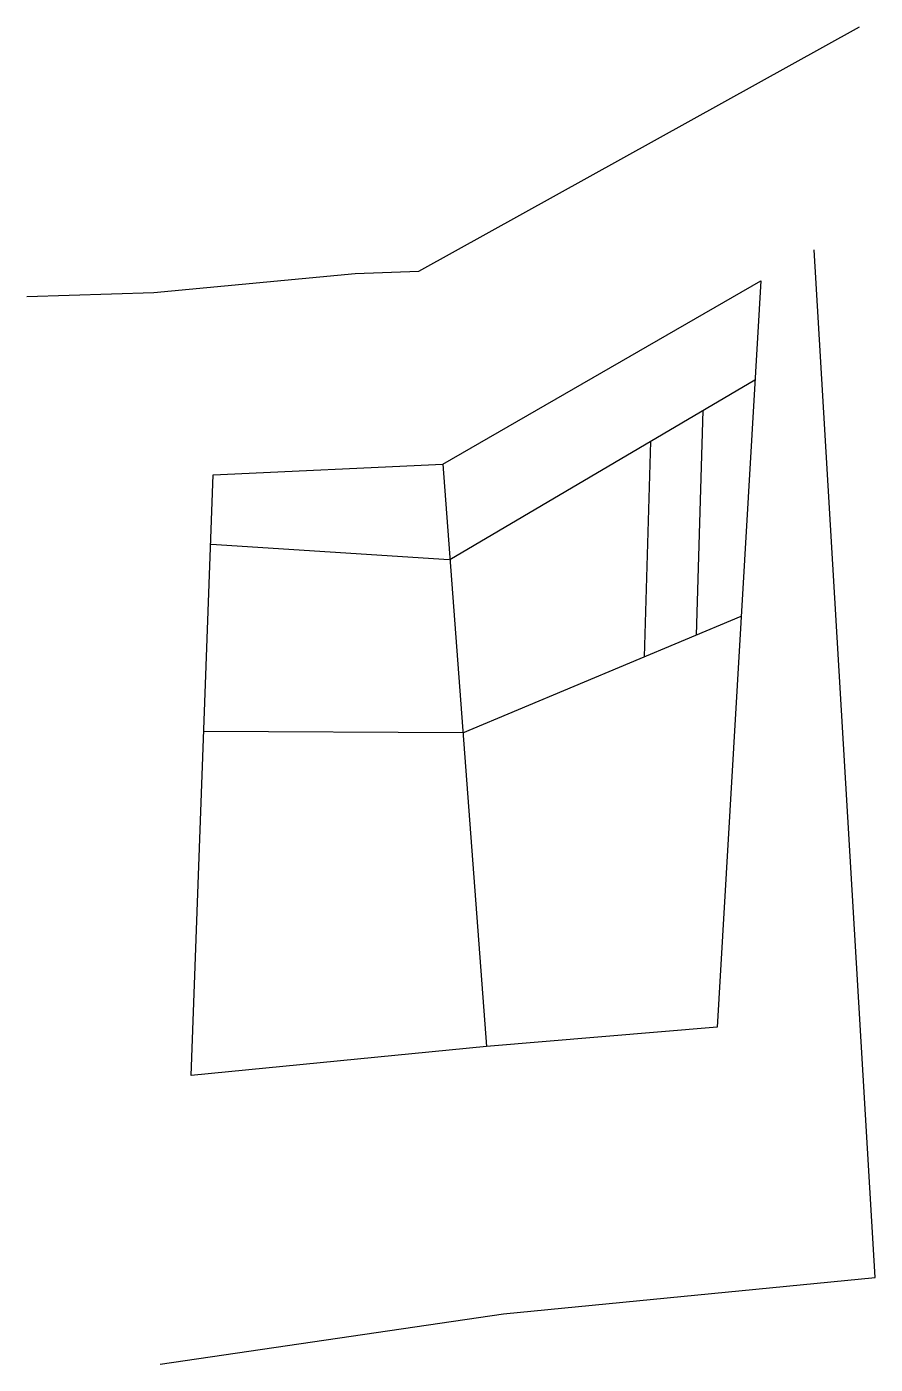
# Model space of a CAD drawing. Extents: x 499954 to 500032, y 999909 to 1000032.
import ezdxf

# ---------------------------------------------------------------- set-up
doc = ezdxf.new("R2010")
doc.units = 0
doc.layers.add('Level 1', color=7, linetype='Continuous')

msp = doc.modelspace()

# ---------------------------------------------------------------- linework, layer by layer
at = {"layer": 'Level 1'}
for p, q in [((499990.01, 1000009.86), (500030.74, 1000032.45)), ((500032.19, 999916.78), (500026.54, 1000011.83)), ((499965.5, 1000007.88), (499984.11, 1000009.64)), ((499984.11, 1000009.64), (499990.01, 1000009.86)), ((499992.21, 999991.99), (500021.6, 1000008.97)), ((500021.6, 1000008.97), (500017.58, 999939.93)), ((499953.76, 1000007.52), (499965.5, 1000007.88)), ((499992.87, 999983.19), (500021.07, 999999.79)), ((500016.26, 999996.96), (500015.64, 999976.2)), ((500011.43, 999994.11), (500010.84, 999974.19)), ((499971, 999991.01), (499992.21, 999991.99)), ((499992.21, 999991.99), (499996.25, 999938.14)), ((499968.96, 999935.46), (499971, 999991.01)), ((499970.8, 999984.6), (499992.8, 999983.2)), ((499994.07, 999967.17), (500019.8, 999977.94)), ((499994.07, 999967.17), (499970.13, 999967.28)), ((500017.58, 999939.93), (499996.25, 999938.14)), ((499996.25, 999938.14), (499968.96, 999935.46)), ((499997.83, 999913.43), (500032.19, 999916.78)), ((499966.09, 999908.76), (499997.83, 999913.43))]:
    msp.add_line(p, q, dxfattribs=at)

doc.saveas('drawing.dxf')
